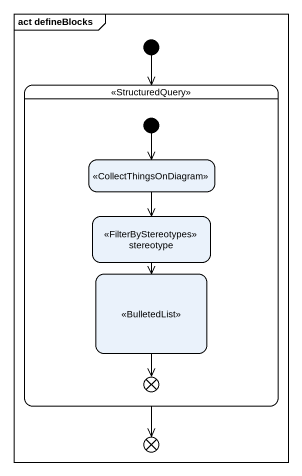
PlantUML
@startuml
mainframe act defineBlocks
hide empty description
state " " as state1 <<StructuredQuery>> {
  state " " as state2 <<CollectThingsOnDiagram>>
  state "stereotype" as stereotype_ <<FilterByStereotypes>>
  state " " as state3 <<BulletedList>>
  state flowfinal1 <<end>>
  [*] --> state2
}
state flowfinal2 <<end>>
[*] --> state1
state1 --> flowfinal2
state2 --> stereotype_
stereotype_ --> state3
state3 --> flowfinal1
@enduml
